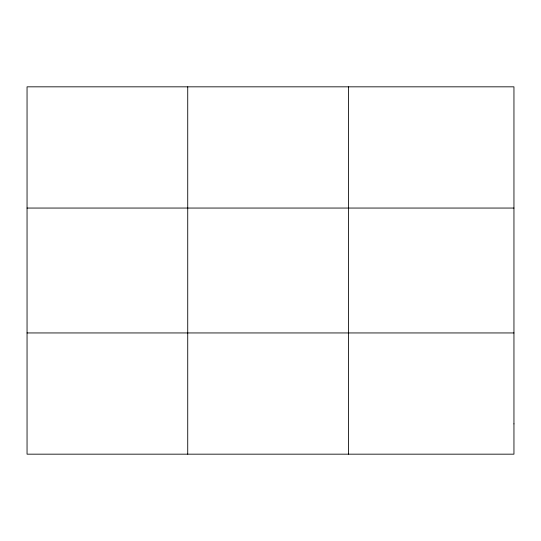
<?xml version="1.0" encoding="UTF-8"?>
<svg xmlns="http://www.w3.org/2000/svg" width="541" height="541" viewBox="0 0 541 541"><rect width="100%" height="100%" fill="white"/><g stroke="black" fill="none" stroke-linecap="round" stroke-linejoin="round"><path stroke-width="0.81" d="M187.727 86.831L187.727 454.17M348.404 86.831L348.404 454.17M27.05 208.055L513.95 208.055M27.05 332.945L513.95 332.945M513.95 423.867L513.95 454.17L27.05 454.17L27.05 86.831L513.95 86.831L513.95 423.867"/></g></svg>
